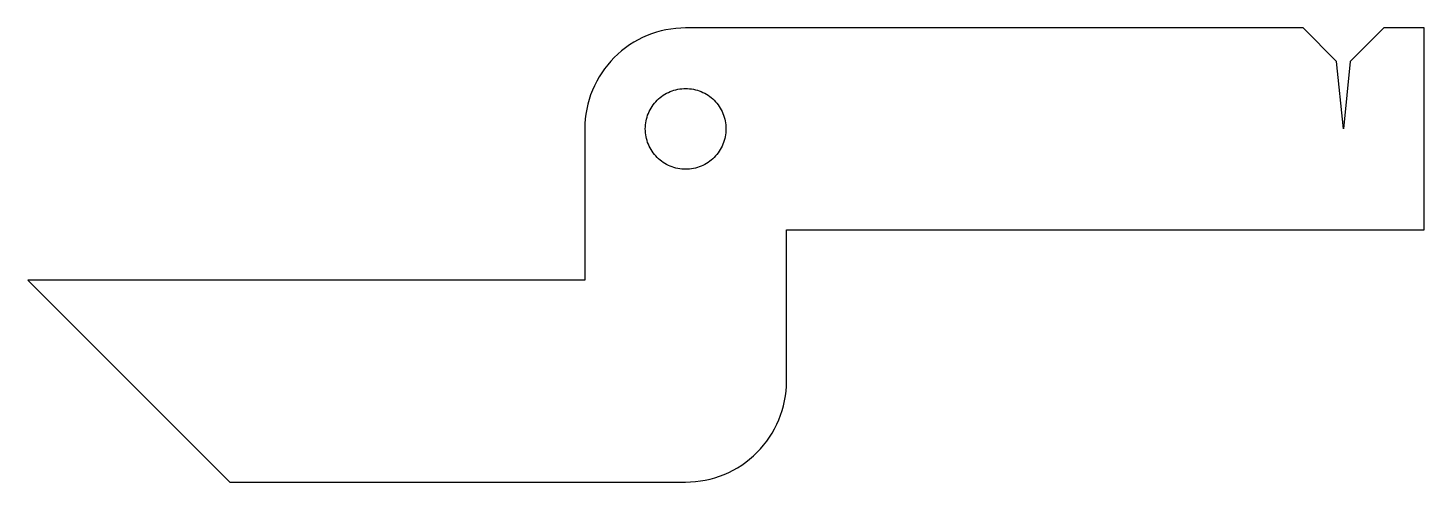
# Model space of a CAD drawing. Header units: metres. Extents: x 0 to 69.2, y -35 to -12.5.
import ezdxf

# ---------------------------------------------------------------- set-up
doc = ezdxf.new("R2010")
doc.units = ezdxf.units.M

msp = doc.modelspace()

# ---------------------------------------------------------------- linework, layer by layer
for p, q in [((30.2429, -13.0904), (30.0293, -13.2113)), ((30.4621, -12.98), (30.2429, -13.0904)), ((30.6864, -12.8806), (30.4621, -12.98)), ((30.9154, -12.7923), (30.6864, -12.8806)), ((31.1484, -12.7153), (30.9154, -12.7923)), ((31.3849, -12.6498), (31.1484, -12.7153)), ((31.6244, -12.5961), (31.3849, -12.6498)), ((31.8662, -12.5541), (31.6244, -12.5961)), ((32.1098, -12.5241), (31.8662, -12.5541)), ((32.3545, -12.506), (32.1098, -12.5241)), ((32.5998, -12.5), (32.3545, -12.506)), ((63.1997, -12.5), (32.5998, -12.5)), ((64.8663, -14.1667), (63.1997, -12.5)), ((67.1997, -12.5), (65.533, -14.1667)), ((69.1997, -12.5), (67.1997, -12.5)), ((69.1997, -22.5), (69.1997, -12.5)), ((29.2421, -13.7952), (29.0643, -13.9645)), ((29.4279, -13.6349), (29.2421, -13.7952)), ((29.6213, -13.4839), (29.4279, -13.6349)), ((29.822, -13.3427), (29.6213, -13.4839)), ((30.0293, -13.2113), (29.822, -13.3427)), ((28.5838, -14.5215), (28.4425, -14.7221)), ((28.7348, -14.328), (28.5838, -14.5215)), ((28.8951, -14.1422), (28.7348, -14.328)), ((29.0643, -13.9645), (28.8951, -14.1422)), ((65.1997, -17.5), (64.8663, -14.1667)), ((65.533, -14.1667), (65.1997, -17.5)), ((28.1902, -15.143), (28.0799, -15.3622)), ((28.3112, -14.9295), (28.1902, -15.143)), ((28.4425, -14.7221), (28.3112, -14.9295)), ((27.8921, -15.8155), (27.8151, -16.0486)), ((27.9804, -15.5866), (27.8921, -15.8155)), ((28.0799, -15.3622), (27.9804, -15.5866)), ((31.3311, -15.954), (31.4084, -15.8936)), ((31.4084, -15.8936), (31.4887, -15.8371)), ((31.4887, -15.8371), (31.5716, -15.7845)), ((31.5716, -15.7845), (31.657, -15.7361)), ((31.657, -15.7361), (31.7447, -15.692)), ((31.7447, -15.692), (31.8345, -15.6522)), ((31.8345, -15.6522), (31.9261, -15.6169)), ((31.9261, -15.6169), (32.0193, -15.5861)), ((32.0193, -15.5861), (32.1139, -15.5599)), ((32.1139, -15.5599), (32.2097, -15.5384)), ((32.2097, -15.5384), (32.3064, -15.5216)), ((32.3064, -15.5216), (32.4038, -15.5096)), ((32.4038, -15.5096), (32.5017, -15.5024)), ((32.5017, -15.5024), (32.5998, -15.5)), ((32.5998, -15.5), (32.698, -15.5024)), ((32.698, -15.5024), (32.7959, -15.5096)), ((32.7959, -15.5096), (32.8933, -15.5216)), ((32.8933, -15.5216), (32.99, -15.5384)), ((32.99, -15.5384), (33.0858, -15.5599)), ((33.0858, -15.5599), (33.1804, -15.5861)), ((33.1804, -15.5861), (33.2736, -15.6169)), ((33.2736, -15.6169), (33.3652, -15.6522)), ((33.3652, -15.6522), (33.455, -15.692)), ((33.455, -15.692), (33.5426, -15.7361)), ((33.5426, -15.7361), (33.6281, -15.7845)), ((33.6281, -15.7845), (33.711, -15.8371)), ((33.711, -15.8371), (33.7912, -15.8936)), ((33.7912, -15.8936), (33.8686, -15.954)), ((27.6959, -16.5245), (27.654, -16.7663)), ((27.7497, -16.2851), (27.6959, -16.5245)), ((27.8151, -16.0486), (27.7497, -16.2851)), ((30.7919, -16.6449), (30.836, -16.5572)), ((30.836, -16.5572), (30.8844, -16.4718)), ((30.8844, -16.4718), (30.9369, -16.3889)), ((30.9369, -16.3889), (30.9934, -16.3086)), ((30.9934, -16.3086), (31.0538, -16.2312)), ((31.0538, -16.2312), (31.1179, -16.1569)), ((31.1179, -16.1569), (31.1856, -16.0858)), ((31.1856, -16.0858), (31.2567, -16.0181)), ((31.2567, -16.0181), (31.3311, -15.954)), ((33.8686, -15.954), (33.943, -16.0181)), ((33.943, -16.0181), (34.0141, -16.0858)), ((34.0141, -16.0858), (34.0817, -16.1569)), ((34.0817, -16.1569), (34.1459, -16.2312)), ((34.1459, -16.2312), (34.2063, -16.3086)), ((34.2063, -16.3086), (34.2628, -16.3889)), ((34.2628, -16.3889), (34.3153, -16.4718)), ((34.3153, -16.4718), (34.3637, -16.5572)), ((34.3637, -16.5572), (34.4078, -16.6449)), ((27.6059, -17.2547), (27.5998, -17.5)), ((27.6239, -17.0099), (27.6059, -17.2547)), ((27.654, -16.7663), (27.6239, -17.0099)), ((30.6095, -17.304), (30.6215, -17.2065)), ((30.6215, -17.2065), (30.6383, -17.1098)), ((30.6383, -17.1098), (30.6598, -17.014)), ((30.6598, -17.014), (30.686, -16.9194)), ((30.686, -16.9194), (30.7168, -16.8262)), ((30.7168, -16.8262), (30.7521, -16.7346)), ((30.7521, -16.7346), (30.7919, -16.6449)), ((34.4078, -16.6449), (34.4476, -16.7346)), ((34.4476, -16.7346), (34.4829, -16.8262)), ((34.4829, -16.8262), (34.5137, -16.9194)), ((34.5137, -16.9194), (34.5399, -17.014)), ((34.5399, -17.014), (34.5614, -17.1098)), ((34.5614, -17.1098), (34.5782, -17.2065)), ((34.5782, -17.2065), (34.5902, -17.304)), ((27.5998, -17.5), (27.5998, -25)), ((30.5998, -17.5), (30.6022, -17.4019)), ((30.6022, -17.5981), (30.5998, -17.5)), ((30.6022, -17.4019), (30.6095, -17.304)), ((30.6095, -17.696), (30.6022, -17.5981)), ((30.6215, -17.7935), (30.6095, -17.696)), ((30.6383, -17.8902), (30.6215, -17.7935)), ((30.6598, -17.9859), (30.6383, -17.8902)), ((30.686, -18.0806), (30.6598, -17.9859)), ((34.5399, -17.9859), (34.5137, -18.0806)), ((34.5614, -17.8902), (34.5399, -17.9859)), ((34.5782, -17.7935), (34.5614, -17.8902)), ((34.5902, -17.696), (34.5782, -17.7935)), ((34.5902, -17.304), (34.5974, -17.4019)), ((34.5974, -17.5981), (34.5902, -17.696)), ((34.5974, -17.4019), (34.5998, -17.5)), ((34.5998, -17.5), (34.5974, -17.5981)), ((30.7168, -18.1738), (30.686, -18.0806)), ((30.7521, -18.2654), (30.7168, -18.1738)), ((30.7919, -18.3551), (30.7521, -18.2654)), ((30.836, -18.4428), (30.7919, -18.3551)), ((30.8844, -18.5282), (30.836, -18.4428)), ((30.9369, -18.6111), (30.8844, -18.5282)), ((30.9934, -18.6914), (30.9369, -18.6111)), ((34.2628, -18.6111), (34.2063, -18.6914)), ((34.3153, -18.5282), (34.2628, -18.6111)), ((34.3637, -18.4428), (34.3153, -18.5282)), ((34.4078, -18.3551), (34.3637, -18.4428)), ((34.4476, -18.2654), (34.4078, -18.3551)), ((34.4829, -18.1738), (34.4476, -18.2654)), ((34.5137, -18.0806), (34.4829, -18.1738)), ((31.0538, -18.7688), (30.9934, -18.6914)), ((31.1179, -18.8431), (31.0538, -18.7688)), ((31.1856, -18.9142), (31.1179, -18.8431)), ((31.2567, -18.9819), (31.1856, -18.9142)), ((31.3311, -19.046), (31.2567, -18.9819)), ((31.4084, -19.1064), (31.3311, -19.046)), ((31.4887, -19.1629), (31.4084, -19.1064)), ((31.5716, -19.2155), (31.4887, -19.1629)), ((31.657, -19.2638), (31.5716, -19.2155)), ((31.7447, -19.308), (31.657, -19.2638)), ((31.8345, -19.3477), (31.7447, -19.308)), ((31.9261, -19.3831), (31.8345, -19.3477)), ((33.3652, -19.3477), (33.2736, -19.3831)), ((33.455, -19.308), (33.3652, -19.3477)), ((33.5426, -19.2638), (33.455, -19.308)), ((33.6281, -19.2155), (33.5426, -19.2638)), ((33.711, -19.1629), (33.6281, -19.2155)), ((33.7912, -19.1064), (33.711, -19.1629)), ((33.8686, -19.046), (33.7912, -19.1064)), ((33.943, -18.9819), (33.8686, -19.046)), ((34.0141, -18.9142), (33.943, -18.9819)), ((34.0817, -18.8431), (34.0141, -18.9142)), ((34.1459, -18.7688), (34.0817, -18.8431)), ((34.2063, -18.6914), (34.1459, -18.7688)), ((32.0193, -19.4139), (31.9261, -19.3831)), ((32.1139, -19.44), (32.0193, -19.4139)), ((32.2097, -19.4616), (32.1139, -19.44)), ((32.3064, -19.4783), (32.2097, -19.4616)), ((32.4038, -19.4904), (32.3064, -19.4783)), ((32.5017, -19.4976), (32.4038, -19.4904)), ((32.5998, -19.5), (32.5017, -19.4976)), ((32.698, -19.4976), (32.5998, -19.5)), ((32.7959, -19.4904), (32.698, -19.4976)), ((32.8933, -19.4783), (32.7959, -19.4904)), ((32.99, -19.4616), (32.8933, -19.4783)), ((33.0858, -19.44), (32.99, -19.4616)), ((33.1804, -19.4139), (33.0858, -19.44)), ((33.2736, -19.3831), (33.1804, -19.4139)), ((37.5998, -30), (37.5998, -22.5)), ((37.5998, -22.5), (69.1997, -22.5)), ((27.5998, -25), (0, -25)), ((0, -25), (10, -35)), ((37.5758, -30.4901), (37.5938, -30.2453)), ((37.5938, -30.2453), (37.5998, -30)), ((37.45, -31.2149), (37.5038, -30.9754)), ((37.5038, -30.9754), (37.5457, -30.7336)), ((37.5457, -30.7336), (37.5758, -30.4901)), ((37.2192, -31.9134), (37.3076, -31.6844)), ((37.3076, -31.6844), (37.3845, -31.4514)), ((37.3845, -31.4514), (37.45, -31.2149)), ((36.8885, -32.5705), (37.0094, -32.357)), ((37.0094, -32.357), (37.1198, -32.1378)), ((37.1198, -32.1378), (37.2192, -31.9134)), ((36.3046, -33.3578), (36.4649, -33.172)), ((36.4649, -33.172), (36.6159, -32.9785)), ((36.6159, -32.9785), (36.7572, -32.7778)), ((36.7572, -32.7778), (36.8885, -32.5705)), ((35.5783, -34.016), (35.7718, -33.8651)), ((35.7718, -33.8651), (35.9576, -33.7047)), ((35.9576, -33.7047), (36.1354, -33.5355)), ((36.1354, -33.5355), (36.3046, -33.3578)), ((34.5133, -34.6194), (34.7376, -34.5199)), ((34.7376, -34.5199), (34.9568, -34.4096)), ((34.9568, -34.4096), (35.1703, -34.2886)), ((35.1703, -34.2886), (35.3777, -34.1573)), ((35.3777, -34.1573), (35.5783, -34.016)), ((10, -35), (32.5998, -35)), ((32.5998, -35), (32.8452, -34.994)), ((32.8452, -34.994), (33.0899, -34.9759)), ((33.0899, -34.9759), (33.3335, -34.9459)), ((33.3335, -34.9459), (33.5753, -34.9039)), ((33.5753, -34.9039), (33.8147, -34.8501)), ((33.8147, -34.8501), (34.0513, -34.7847)), ((34.0513, -34.7847), (34.2843, -34.7077)), ((34.2843, -34.7077), (34.5133, -34.6194))]:
    msp.add_line(p, q)

doc.saveas('drawing.dxf')
